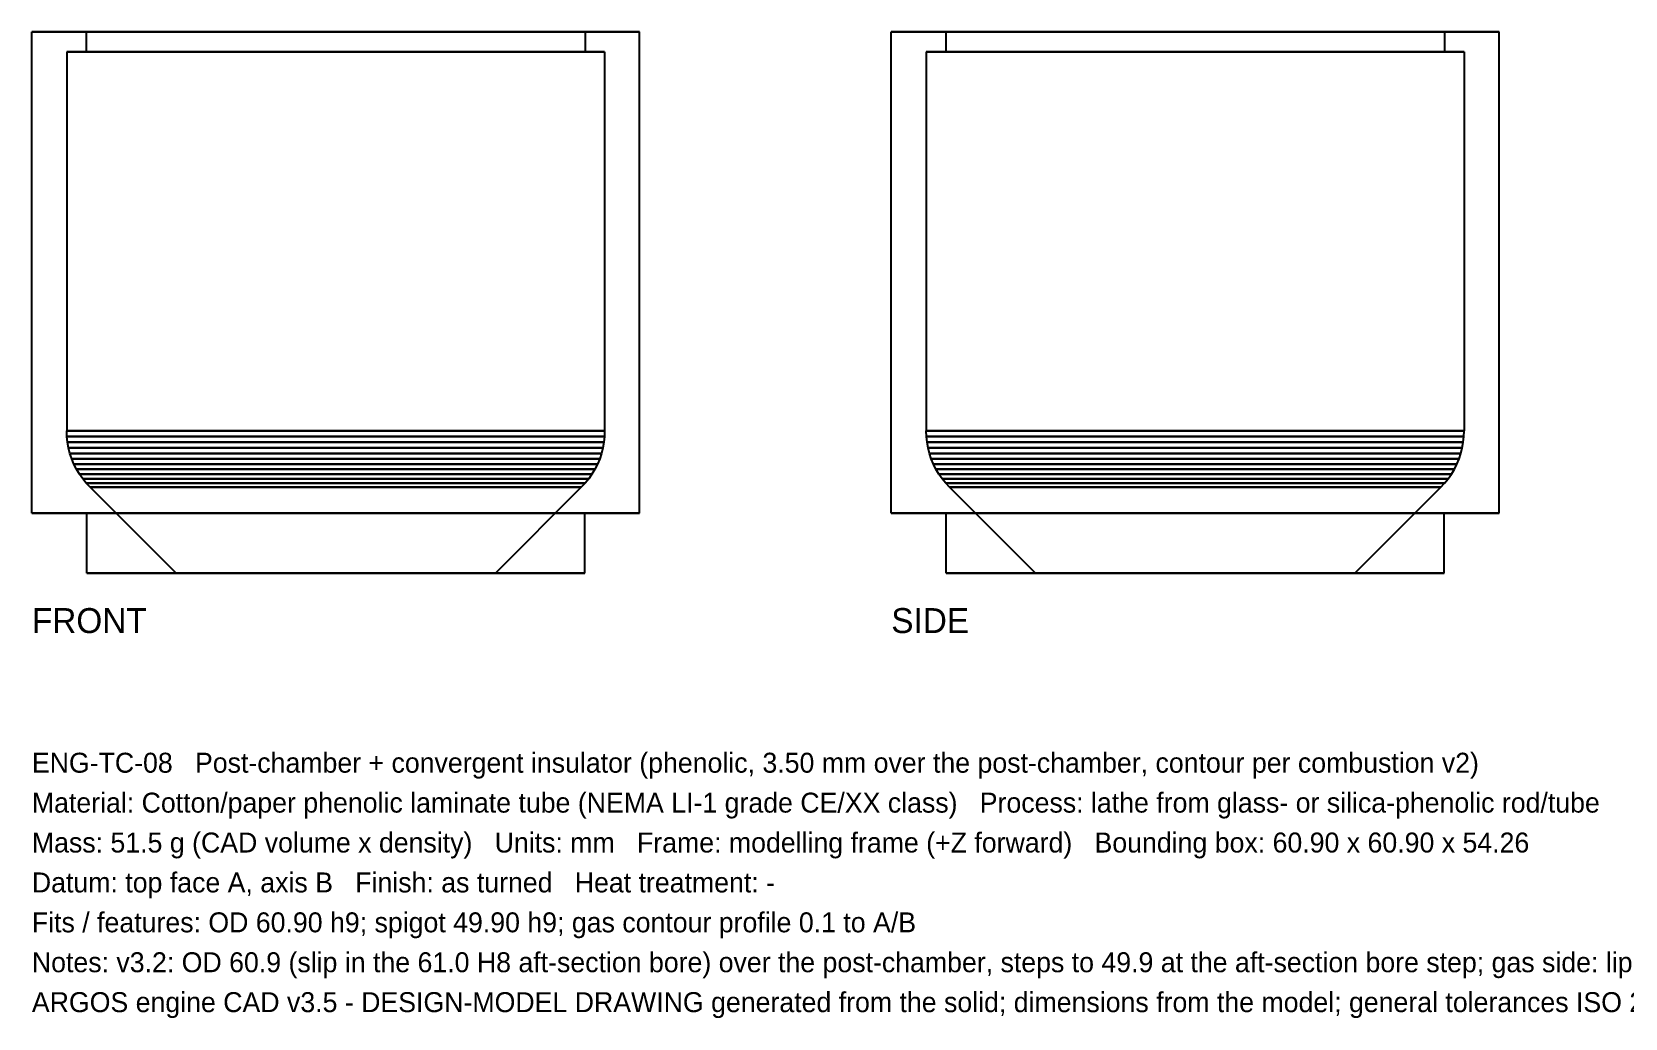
# Model space of a CAD drawing. Header units: millimetres. Extents: x 0 to 266, y -45 to 154.
# Drawn here: x 0 to 159.7, y -44.6 to 54.3 of the extents above; entities that cross this region are included whole.
import ezdxf

# ---------------------------------------------------------------- set-up
doc = ezdxf.new("R2010")
doc.units = ezdxf.units.MM
for name, color, linetype in [('FRONT_HIDDEN', 8, 'CONTINUOUS'), ('FRONT_VISIBLE', 7, 'Continuous'), ('SIDE_HIDDEN', 8, 'CONTINUOUS'), ('SIDE_VISIBLE', 7, 'Continuous')]:
    doc.layers.add(name, color=color, linetype=linetype)

msp = doc.modelspace()

# ---------------------------------------------------------------- linework, layer by layer
at = {"layer": 'FRONT_HIDDEN'}
for points in [[(60.9, 54.26), (58.25, 54.26), (55.6, 54.26), (52.96, 54.26), (50.31, 54.26), (47.66, 54.26), (45.01, 54.26), (42.37, 54.26), (39.72, 54.26), (37.07, 54.26), (34.42, 54.26), (31.77, 54.26), (29.13, 54.26), (26.48, 54.26), (23.83, 54.26), (21.18, 54.26), (18.53, 54.26), (15.89, 54.26), (13.24, 54.26), (10.59, 54.26), (7.94, 54.26), (5.3, 54.26), (2.65, 54.26), (0, 54.26)], [(55.45, 54.26), (53.28, 54.26), (51.1, 54.26), (48.93, 54.26), (46.75, 54.26), (44.58, 54.26), (42.41, 54.26), (40.23, 54.26), (38.06, 54.26), (35.88, 54.26), (33.71, 54.26), (31.54, 54.26), (29.36, 54.26), (27.19, 54.26), (25.02, 54.26), (22.84, 54.26), (20.67, 54.26), (18.49, 54.26), (16.32, 54.26), (14.15, 54.26), (11.97, 54.26), (9.8, 54.26), (7.62, 54.26), (5.45, 54.26)], [(5.45, 54.26), (7.62, 54.26), (9.8, 54.26), (11.97, 54.26), (14.15, 54.26), (16.32, 54.26), (18.49, 54.26), (20.67, 54.26), (22.84, 54.26), (25.02, 54.26), (27.19, 54.26), (29.36, 54.26), (31.54, 54.26), (33.71, 54.26), (35.88, 54.26), (38.06, 54.26), (40.23, 54.26), (42.41, 54.26), (44.58, 54.26), (46.75, 54.26), (48.93, 54.26), (51.1, 54.26), (53.28, 54.26), (55.45, 54.26)], [(5.45, 54.26), (5.45, 52.26)], [(55.45, 54.26), (55.45, 52.26)], [(57.4, 52.26), (55.06, 52.26), (52.71, 52.26), (50.37, 52.26), (48.03, 52.26), (45.68, 52.26), (43.34, 52.26), (41, 52.26), (38.65, 52.26), (36.31, 52.26), (33.97, 52.26), (31.62, 52.26), (29.28, 52.26), (26.93, 52.26), (24.59, 52.26), (22.25, 52.26), (19.9, 52.26), (17.56, 52.26), (15.22, 52.26), (12.87, 52.26), (10.53, 52.26), (8.19, 52.26), (5.84, 52.26), (3.5, 52.26)], [(3.5, 52.26), (5.84, 52.26), (8.19, 52.26), (10.53, 52.26), (12.87, 52.26), (15.22, 52.26), (17.56, 52.26), (19.9, 52.26), (22.25, 52.26), (24.59, 52.26), (26.93, 52.26), (29.28, 52.26), (31.62, 52.26), (33.97, 52.26), (36.31, 52.26), (38.65, 52.26), (41, 52.26), (43.34, 52.26), (45.68, 52.26), (48.03, 52.26), (50.37, 52.26), (52.71, 52.26), (55.06, 52.26), (57.4, 52.26)], [(3.5, 52.26), (3.5, 14.26)], [(55.45, 52.26), (53.28, 52.26), (51.1, 52.26), (48.93, 52.26), (46.75, 52.26), (44.58, 52.26), (42.41, 52.26), (40.23, 52.26), (38.06, 52.26), (35.88, 52.26), (33.71, 52.26), (31.54, 52.26), (29.36, 52.26), (27.19, 52.26), (25.02, 52.26), (22.84, 52.26), (20.67, 52.26), (18.49, 52.26), (16.32, 52.26), (14.15, 52.26), (11.97, 52.26), (9.8, 52.26), (7.62, 52.26), (5.45, 52.26)], [(5.45, 52.26), (7.62, 52.26), (9.8, 52.26), (11.97, 52.26), (14.15, 52.26), (16.32, 52.26), (18.49, 52.26), (20.67, 52.26), (22.84, 52.26), (25.02, 52.26), (27.19, 52.26), (29.36, 52.26), (31.54, 52.26), (33.71, 52.26), (35.88, 52.26), (38.06, 52.26), (40.23, 52.26), (42.41, 52.26), (44.58, 52.26), (46.75, 52.26), (48.93, 52.26), (51.1, 52.26), (53.28, 52.26), (55.45, 52.26)], [(57.4, 52.26), (57.4, 14.26)], [(57.4, 14.26), (55.06, 14.26), (52.71, 14.26), (50.37, 14.26), (48.03, 14.26), (45.68, 14.26), (43.34, 14.26), (41, 14.26), (38.65, 14.26), (36.31, 14.26), (33.97, 14.26), (31.62, 14.26), (29.28, 14.26), (26.93, 14.26), (24.59, 14.26), (22.25, 14.26), (19.9, 14.26), (17.56, 14.26), (15.22, 14.26), (12.87, 14.26), (10.53, 14.26), (8.19, 14.26), (5.84, 14.26), (3.5, 14.26)], [(3.5, 14.26), (5.84, 14.26), (8.19, 14.26), (10.53, 14.26), (12.87, 14.26), (15.22, 14.26), (17.56, 14.26), (19.9, 14.26), (22.25, 14.26), (24.59, 14.26), (26.93, 14.26), (29.28, 14.26), (31.62, 14.26), (33.97, 14.26), (36.31, 14.26), (38.65, 14.26), (41, 14.26), (43.34, 14.26), (45.68, 14.26), (48.03, 14.26), (50.37, 14.26), (52.71, 14.26), (55.06, 14.26), (57.4, 14.26)], [(3.52, 13.69), (3.5, 14.26)], [(57.38, 13.69), (55.04, 13.69), (52.7, 13.69), (50.35, 13.69), (48.01, 13.69), (45.67, 13.69), (43.33, 13.69), (40.99, 13.69), (38.65, 13.69), (36.3, 13.69), (33.96, 13.69), (31.62, 13.69), (29.28, 13.69), (26.94, 13.69), (24.6, 13.69), (22.25, 13.69), (19.91, 13.69), (17.57, 13.69), (15.23, 13.69), (12.89, 13.69), (10.55, 13.69), (8.2, 13.69), (5.86, 13.69), (3.52, 13.69)], [(3.52, 13.69), (5.86, 13.69), (8.2, 13.69), (10.55, 13.69), (12.89, 13.69), (15.23, 13.69), (17.57, 13.69), (19.91, 13.69), (22.25, 13.69), (24.6, 13.69), (26.94, 13.69), (29.28, 13.69), (31.62, 13.69), (33.96, 13.69), (36.3, 13.69), (38.65, 13.69), (40.99, 13.69), (43.33, 13.69), (45.67, 13.69), (48.01, 13.69), (50.35, 13.69), (52.7, 13.69), (55.04, 13.69), (57.38, 13.69)], [(3.58, 13.13), (3.52, 13.69)], [(57.32, 13.13), (54.98, 13.13), (52.65, 13.13), (50.31, 13.13), (47.97, 13.13), (45.64, 13.13), (43.3, 13.13), (40.96, 13.13), (38.63, 13.13), (36.29, 13.13), (33.95, 13.13), (31.62, 13.13), (29.28, 13.13), (26.95, 13.13), (24.61, 13.13), (22.27, 13.13), (19.94, 13.13), (17.6, 13.13), (15.26, 13.13), (12.93, 13.13), (10.59, 13.13), (8.25, 13.13), (5.92, 13.13), (3.58, 13.13)], [(3.58, 13.13), (5.92, 13.13), (8.25, 13.13), (10.59, 13.13), (12.93, 13.13), (15.26, 13.13), (17.6, 13.13), (19.94, 13.13), (22.27, 13.13), (24.61, 13.13), (26.95, 13.13), (29.28, 13.13), (31.62, 13.13), (33.95, 13.13), (36.29, 13.13), (38.63, 13.13), (40.96, 13.13), (43.3, 13.13), (45.64, 13.13), (47.97, 13.13), (50.31, 13.13), (52.65, 13.13), (54.98, 13.13), (57.32, 13.13)], [(3.68, 12.56), (3.58, 13.13)], [(57.32, 13.13), (57.22, 12.56)], [(57.38, 13.69), (57.32, 13.13)], [(57.4, 14.26), (57.38, 13.69)], [(57.22, 12.56), (54.89, 12.56), (52.56, 12.56), (50.23, 12.56), (47.91, 12.56), (45.58, 12.56), (43.25, 12.56), (40.92, 12.56), (38.6, 12.56), (36.27, 12.56), (33.94, 12.56), (31.61, 12.56), (29.29, 12.56), (26.96, 12.56), (24.63, 12.56), (22.3, 12.56), (19.98, 12.56), (17.65, 12.56), (15.32, 12.56), (12.99, 12.56), (10.67, 12.56), (8.34, 12.56), (6.01, 12.56), (3.68, 12.56)], [(3.68, 12.56), (6.01, 12.56), (8.34, 12.56), (10.67, 12.56), (12.99, 12.56), (15.32, 12.56), (17.65, 12.56), (19.98, 12.56), (22.3, 12.56), (24.63, 12.56), (26.96, 12.56), (29.29, 12.56), (31.61, 12.56), (33.94, 12.56), (36.27, 12.56), (38.6, 12.56), (40.92, 12.56), (43.25, 12.56), (45.58, 12.56), (47.91, 12.56), (50.23, 12.56), (52.56, 12.56), (54.89, 12.56), (57.22, 12.56)], [(3.82, 12.01), (3.68, 12.56)], [(57.08, 12.01), (54.76, 12.01), (52.45, 12.01), (50.13, 12.01), (47.81, 12.01), (45.5, 12.01), (43.18, 12.01), (40.87, 12.01), (38.55, 12.01), (36.24, 12.01), (33.92, 12.01), (31.61, 12.01), (29.29, 12.01), (26.98, 12.01), (24.66, 12.01), (22.35, 12.01), (20.03, 12.01), (17.72, 12.01), (15.4, 12.01), (13.09, 12.01), (10.77, 12.01), (8.45, 12.01), (6.14, 12.01), (3.82, 12.01)], [(3.82, 12.01), (6.14, 12.01), (8.45, 12.01), (10.77, 12.01), (13.09, 12.01), (15.4, 12.01), (17.72, 12.01), (20.03, 12.01), (22.35, 12.01), (24.66, 12.01), (26.98, 12.01), (29.29, 12.01), (31.61, 12.01), (33.92, 12.01), (36.24, 12.01), (38.55, 12.01), (40.87, 12.01), (43.18, 12.01), (45.5, 12.01), (47.81, 12.01), (50.13, 12.01), (52.45, 12.01), (54.76, 12.01), (57.08, 12.01)], [(4, 11.47), (3.82, 12.01)], [(56.9, 11.47), (54.6, 11.47), (52.3, 11.47), (50, 11.47), (47.7, 11.47), (45.4, 11.47), (43.1, 11.47), (40.8, 11.47), (38.5, 11.47), (36.2, 11.47), (33.9, 11.47), (31.6, 11.47), (29.3, 11.47), (27, 11.47), (24.7, 11.47), (22.4, 11.47), (20.1, 11.47), (17.8, 11.47), (15.5, 11.47), (13.2, 11.47), (10.9, 11.47), (8.6, 11.47), (6.3, 11.47), (4, 11.47)], [(4, 11.47), (6.3, 11.47), (8.6, 11.47), (10.9, 11.47), (13.2, 11.47), (15.5, 11.47), (17.8, 11.47), (20.1, 11.47), (22.4, 11.47), (24.7, 11.47), (27, 11.47), (29.3, 11.47), (31.6, 11.47), (33.9, 11.47), (36.2, 11.47), (38.5, 11.47), (40.8, 11.47), (43.1, 11.47), (45.4, 11.47), (47.7, 11.47), (50, 11.47), (52.3, 11.47), (54.6, 11.47), (56.9, 11.47)], [(4.22, 10.94), (4, 11.47)], [(56.9, 11.47), (56.68, 10.94)], [(57.08, 12.01), (56.9, 11.47)], [(57.22, 12.56), (57.08, 12.01)], [(56.68, 10.94), (54.4, 10.94), (52.12, 10.94), (49.84, 10.94), (47.55, 10.94), (45.27, 10.94), (42.99, 10.94), (40.71, 10.94), (38.43, 10.94), (36.15, 10.94), (33.87, 10.94), (31.59, 10.94), (29.31, 10.94), (27.03, 10.94), (24.75, 10.94), (22.47, 10.94), (20.19, 10.94), (17.91, 10.94), (15.63, 10.94), (13.35, 10.94), (11.06, 10.94), (8.78, 10.94), (6.5, 10.94), (4.22, 10.94)], [(4.22, 10.94), (6.5, 10.94), (8.78, 10.94), (11.06, 10.94), (13.35, 10.94), (15.63, 10.94), (17.91, 10.94), (20.19, 10.94), (22.47, 10.94), (24.75, 10.94), (27.03, 10.94), (29.31, 10.94), (31.59, 10.94), (33.87, 10.94), (36.15, 10.94), (38.43, 10.94), (40.71, 10.94), (42.99, 10.94), (45.27, 10.94), (47.55, 10.94), (49.84, 10.94), (52.12, 10.94), (54.4, 10.94), (56.68, 10.94)], [(4.48, 10.43), (4.22, 10.94)], [(56.42, 10.43), (54.16, 10.43), (51.9, 10.43), (49.65, 10.43), (47.39, 10.43), (45.13, 10.43), (42.87, 10.43), (40.61, 10.43), (38.35, 10.43), (36.1, 10.43), (33.84, 10.43), (31.58, 10.43), (29.32, 10.43), (27.06, 10.43), (24.8, 10.43), (22.55, 10.43), (20.29, 10.43), (18.03, 10.43), (15.77, 10.43), (13.51, 10.43), (11.25, 10.43), (9, 10.43), (6.74, 10.43), (4.48, 10.43)], [(4.48, 10.43), (6.74, 10.43), (9, 10.43), (11.25, 10.43), (13.51, 10.43), (15.77, 10.43), (18.03, 10.43), (20.29, 10.43), (22.55, 10.43), (24.8, 10.43), (27.06, 10.43), (29.32, 10.43), (31.58, 10.43), (33.84, 10.43), (36.1, 10.43), (38.35, 10.43), (40.61, 10.43), (42.87, 10.43), (45.13, 10.43), (47.39, 10.43), (49.65, 10.43), (51.9, 10.43), (54.16, 10.43), (56.42, 10.43)], [(4.77, 9.94), (4.48, 10.43)], [(56.13, 9.94), (53.9, 9.94), (51.66, 9.94), (49.43, 9.94), (47.2, 9.94), (44.96, 9.94), (42.73, 9.94), (40.5, 9.94), (38.27, 9.94), (36.03, 9.94), (33.8, 9.94), (31.57, 9.94), (29.33, 9.94), (27.1, 9.94), (24.87, 9.94), (22.63, 9.94), (20.4, 9.94), (18.17, 9.94), (15.94, 9.94), (13.7, 9.94), (11.47, 9.94), (9.24, 9.94), (7, 9.94), (4.77, 9.94)], [(4.77, 9.94), (7, 9.94), (9.24, 9.94), (11.47, 9.94), (13.7, 9.94), (15.94, 9.94), (18.17, 9.94), (20.4, 9.94), (22.63, 9.94), (24.87, 9.94), (27.1, 9.94), (29.33, 9.94), (31.57, 9.94), (33.8, 9.94), (36.03, 9.94), (38.27, 9.94), (40.5, 9.94), (42.73, 9.94), (44.96, 9.94), (47.2, 9.94), (49.43, 9.94), (51.66, 9.94), (53.9, 9.94), (56.13, 9.94)], [(5.1, 9.47), (4.77, 9.94)], [(56.13, 9.94), (55.8, 9.47)], [(56.42, 10.43), (56.13, 9.94)], [(56.68, 10.94), (56.42, 10.43)], [(55.8, 9.47), (53.6, 9.47), (51.39, 9.47), (49.19, 9.47), (46.99, 9.47), (44.78, 9.47), (42.58, 9.47), (40.37, 9.47), (38.17, 9.47), (35.96, 9.47), (33.76, 9.47), (31.55, 9.47), (29.35, 9.47), (27.14, 9.47), (24.94, 9.47), (22.73, 9.47), (20.53, 9.47), (18.32, 9.47), (16.12, 9.47), (13.91, 9.47), (11.71, 9.47), (9.51, 9.47), (7.3, 9.47), (5.1, 9.47)], [(5.1, 9.47), (7.3, 9.47), (9.51, 9.47), (11.71, 9.47), (13.91, 9.47), (16.12, 9.47), (18.32, 9.47), (20.53, 9.47), (22.73, 9.47), (24.94, 9.47), (27.14, 9.47), (29.35, 9.47), (31.55, 9.47), (33.76, 9.47), (35.96, 9.47), (38.17, 9.47), (40.37, 9.47), (42.58, 9.47), (44.78, 9.47), (46.99, 9.47), (49.19, 9.47), (51.39, 9.47), (53.6, 9.47), (55.8, 9.47)], [(5.45, 9.02), (5.1, 9.47)], [(55.45, 9.02), (53.27, 9.02), (51.1, 9.02), (48.93, 9.02), (46.75, 9.02), (44.58, 9.02), (42.4, 9.02), (40.23, 9.02), (38.06, 9.02), (35.88, 9.02), (33.71, 9.02), (31.54, 9.02), (29.36, 9.02), (27.19, 9.02), (25.02, 9.02), (22.84, 9.02), (20.67, 9.02), (18.5, 9.02), (16.32, 9.02), (14.15, 9.02), (11.97, 9.02), (9.8, 9.02), (7.63, 9.02), (5.45, 9.02)], [(5.45, 9.02), (7.63, 9.02), (9.8, 9.02), (11.97, 9.02), (14.15, 9.02), (16.32, 9.02), (18.5, 9.02), (20.67, 9.02), (22.84, 9.02), (25.02, 9.02), (27.19, 9.02), (29.36, 9.02), (31.54, 9.02), (33.71, 9.02), (35.88, 9.02), (38.06, 9.02), (40.23, 9.02), (42.4, 9.02), (44.58, 9.02), (46.75, 9.02), (48.93, 9.02), (51.1, 9.02), (53.27, 9.02), (55.45, 9.02)], [(5.84, 8.61), (5.45, 9.02)], [(55.06, 8.61), (52.92, 8.61), (50.78, 8.61), (48.64, 8.61), (46.5, 8.61), (44.36, 8.61), (42.22, 8.61), (40.08, 8.61), (37.94, 8.61), (35.8, 8.61), (33.66, 8.61), (31.52, 8.61), (29.38, 8.61), (27.24, 8.61), (25.1, 8.61), (22.96, 8.61), (20.82, 8.61), (18.68, 8.61), (16.54, 8.61), (14.4, 8.61), (12.26, 8.61), (10.12, 8.61), (7.98, 8.61), (5.84, 8.61)], [(5.84, 8.61), (7.98, 8.61), (10.12, 8.61), (12.26, 8.61), (14.4, 8.61), (16.54, 8.61), (18.68, 8.61), (20.82, 8.61), (22.96, 8.61), (25.1, 8.61), (27.24, 8.61), (29.38, 8.61), (31.52, 8.61), (33.66, 8.61), (35.8, 8.61), (37.94, 8.61), (40.08, 8.61), (42.22, 8.61), (44.36, 8.61), (46.5, 8.61), (48.64, 8.61), (50.78, 8.61), (52.92, 8.61), (55.06, 8.61)], [(14.45, 0), (5.84, 8.61)], [(55.06, 8.61), (46.45, 0)], [(55.45, 9.02), (55.06, 8.61)], [(55.8, 9.47), (55.45, 9.02)], [(60.9, 6), (58.25, 6), (55.6, 6), (52.96, 6), (50.31, 6), (47.66, 6), (45.01, 6), (42.37, 6), (39.72, 6), (37.07, 6), (34.42, 6), (31.77, 6), (29.13, 6), (26.48, 6), (23.83, 6), (21.18, 6), (18.53, 6), (15.89, 6), (13.24, 6), (10.59, 6), (7.94, 6), (5.3, 6), (2.65, 6), (0, 6)], [(55.4, 6), (53.23, 6), (51.06, 6), (48.89, 6), (46.72, 6), (44.55, 6), (42.38, 6), (40.21, 6), (38.04, 6), (35.87, 6), (33.7, 6), (31.53, 6), (29.37, 6), (27.2, 6), (25.03, 6), (22.86, 6), (20.69, 6), (18.52, 6), (16.35, 6), (14.18, 6), (12.01, 6), (9.84, 6), (7.67, 6), (5.5, 6)], [(5.5, 6), (7.67, 6), (9.84, 6), (12.01, 6), (14.18, 6), (16.35, 6), (18.52, 6), (20.69, 6), (22.86, 6), (25.03, 6), (27.2, 6), (29.37, 6), (31.53, 6), (33.7, 6), (35.87, 6), (38.04, 6), (40.21, 6), (42.38, 6), (44.55, 6), (46.72, 6), (48.89, 6), (51.06, 6), (53.23, 6), (55.4, 6)], [(55.4, 0), (53.23, 0), (51.06, 0), (48.89, 0), (46.72, 0), (44.55, 0), (42.38, 0), (40.21, 0), (38.04, 0), (35.87, 0), (33.7, 0), (31.53, 0), (29.37, 0), (27.2, 0), (25.03, 0), (22.86, 0), (20.69, 0), (18.52, 0), (16.35, 0), (14.18, 0), (12.01, 0), (9.84, 0), (7.67, 0), (5.5, 0)], [(46.45, 0), (45.06, 0), (43.67, 0), (42.28, 0), (40.88, 0), (39.49, 0), (38.1, 0), (36.71, 0), (35.32, 0), (33.93, 0), (32.54, 0), (31.15, 0), (29.75, 0), (28.36, 0), (26.97, 0), (25.58, 0), (24.19, 0), (22.8, 0), (21.41, 0), (20.02, 0), (18.62, 0), (17.23, 0), (15.84, 0), (14.45, 0)], [(14.45, 0), (15.84, 0), (17.23, 0), (18.62, 0), (20.02, 0), (21.41, 0), (22.8, 0), (24.19, 0), (25.58, 0), (26.97, 0), (28.36, 0), (29.75, 0), (31.15, 0), (32.54, 0), (33.93, 0), (35.32, 0), (36.71, 0), (38.1, 0), (39.49, 0), (40.88, 0), (42.28, 0), (43.67, 0), (45.06, 0), (46.45, 0)]]:
    msp.add_lwpolyline(points, dxfattribs=at)
at = {"layer": 'FRONT_VISIBLE'}
for points in [[(0, 54.26), (2.65, 54.26), (5.3, 54.26), (7.94, 54.26), (10.59, 54.26), (13.24, 54.26), (15.89, 54.26), (18.53, 54.26), (21.18, 54.26), (23.83, 54.26), (26.48, 54.26), (29.13, 54.26), (31.77, 54.26), (34.42, 54.26), (37.07, 54.26), (39.72, 54.26), (42.37, 54.26), (45.01, 54.26), (47.66, 54.26), (50.31, 54.26), (52.96, 54.26), (55.6, 54.26), (58.25, 54.26), (60.9, 54.26)], [(0, 6), (0, 54.26)], [(60.9, 6), (60.9, 54.26)], [(0, 6), (2.65, 6), (5.3, 6), (7.94, 6), (10.59, 6), (13.24, 6), (15.89, 6), (18.53, 6), (21.18, 6), (23.83, 6), (26.48, 6), (29.13, 6), (31.77, 6), (34.42, 6), (37.07, 6), (39.72, 6), (42.37, 6), (45.01, 6), (47.66, 6), (50.31, 6), (52.96, 6), (55.6, 6), (58.25, 6), (60.9, 6)], [(5.5, 0), (5.5, 6)], [(55.4, 0), (55.4, 6)], [(5.5, 0), (7.67, 0), (9.84, 0), (12.01, 0), (14.18, 0), (16.35, 0), (18.52, 0), (20.69, 0), (22.86, 0), (25.03, 0), (27.2, 0), (29.37, 0), (31.53, 0), (33.7, 0), (35.87, 0), (38.04, 0), (40.21, 0), (42.38, 0), (44.55, 0), (46.72, 0), (48.89, 0), (51.06, 0), (53.23, 0), (55.4, 0)]]:
    msp.add_lwpolyline(points, dxfattribs=at)
at = {"layer": 'SIDE_HIDDEN'}
for points in [[(147.03, 54.26), (144.38, 54.26), (141.73, 54.26), (139.08, 54.26), (136.43, 54.26), (133.79, 54.26), (131.14, 54.26), (128.49, 54.26), (125.84, 54.26), (123.19, 54.26), (120.55, 54.26), (117.9, 54.26), (115.25, 54.26), (112.6, 54.26), (109.96, 54.26), (107.31, 54.26), (104.66, 54.26), (102.01, 54.26), (99.36, 54.26), (96.72, 54.26), (94.07, 54.26), (91.42, 54.26), (88.77, 54.26), (86.12, 54.26)], [(141.57, 54.26), (139.4, 54.26), (137.23, 54.26), (135.05, 54.26), (132.88, 54.26), (130.71, 54.26), (128.53, 54.26), (126.36, 54.26), (124.18, 54.26), (122.01, 54.26), (119.84, 54.26), (117.66, 54.26), (115.49, 54.26), (113.31, 54.26), (111.14, 54.26), (108.97, 54.26), (106.79, 54.26), (104.62, 54.26), (102.44, 54.26), (100.27, 54.26), (98.1, 54.26), (95.92, 54.26), (93.75, 54.26), (91.58, 54.26)], [(91.58, 54.26), (92.66, 54.26), (93.75, 54.26), (94.84, 54.26), (95.92, 54.26), (97.01, 54.26), (98.1, 54.26), (99.18, 54.26), (100.27, 54.26), (101.36, 54.26), (102.44, 54.26), (103.53, 54.26), (104.62, 54.26), (105.71, 54.26), (106.79, 54.26), (107.88, 54.26), (108.97, 54.26), (110.05, 54.26), (111.14, 54.26), (112.23, 54.26), (113.31, 54.26), (114.4, 54.26), (115.49, 54.26), (116.57, 54.26)], [(91.58, 54.26), (91.58, 52.26)], [(116.57, 54.26), (117.66, 54.26), (118.75, 54.26), (119.84, 54.26), (120.92, 54.26), (122.01, 54.26), (123.1, 54.26), (124.18, 54.26), (125.27, 54.26), (126.36, 54.26), (127.44, 54.26), (128.53, 54.26), (129.62, 54.26), (130.71, 54.26), (131.79, 54.26), (132.88, 54.26), (133.97, 54.26), (135.05, 54.26), (136.14, 54.26), (137.23, 54.26), (138.31, 54.26), (139.4, 54.26), (140.49, 54.26), (141.57, 54.26)], [(141.57, 54.26), (141.57, 52.26)], [(143.53, 52.26), (141.18, 52.26), (138.84, 52.26), (136.49, 52.26), (134.15, 52.26), (131.81, 52.26), (129.46, 52.26), (127.12, 52.26), (124.78, 52.26), (122.43, 52.26), (120.09, 52.26), (117.75, 52.26), (115.4, 52.26), (113.06, 52.26), (110.72, 52.26), (108.37, 52.26), (106.03, 52.26), (103.69, 52.26), (101.34, 52.26), (99, 52.26), (96.66, 52.26), (94.31, 52.26), (91.97, 52.26), (89.62, 52.26)], [(89.62, 52.26), (90.8, 52.26), (91.97, 52.26), (93.14, 52.26), (94.31, 52.26), (95.48, 52.26), (96.66, 52.26), (97.83, 52.26), (99, 52.26), (100.17, 52.26), (101.34, 52.26), (102.51, 52.26), (103.69, 52.26), (104.86, 52.26), (106.03, 52.26), (107.2, 52.26), (108.37, 52.26), (109.54, 52.26), (110.72, 52.26), (111.89, 52.26), (113.06, 52.26), (114.23, 52.26), (115.4, 52.26), (116.57, 52.26)], [(89.62, 52.26), (89.62, 14.26)], [(141.57, 52.26), (139.4, 52.26), (137.23, 52.26), (135.05, 52.26), (132.88, 52.26), (130.71, 52.26), (128.53, 52.26), (126.36, 52.26), (124.18, 52.26), (122.01, 52.26), (119.84, 52.26), (117.66, 52.26), (115.49, 52.26), (113.31, 52.26), (111.14, 52.26), (108.97, 52.26), (106.79, 52.26), (104.62, 52.26), (102.44, 52.26), (100.27, 52.26), (98.1, 52.26), (95.92, 52.26), (93.75, 52.26), (91.58, 52.26)], [(91.58, 52.26), (92.66, 52.26), (93.75, 52.26), (94.84, 52.26), (95.92, 52.26), (97.01, 52.26), (98.1, 52.26), (99.18, 52.26), (100.27, 52.26), (101.36, 52.26), (102.44, 52.26), (103.53, 52.26), (104.62, 52.26), (105.71, 52.26), (106.79, 52.26), (107.88, 52.26), (108.97, 52.26), (110.05, 52.26), (111.14, 52.26), (112.23, 52.26), (113.31, 52.26), (114.4, 52.26), (115.49, 52.26), (116.57, 52.26)], [(116.57, 52.26), (117.66, 52.26), (118.75, 52.26), (119.84, 52.26), (120.92, 52.26), (122.01, 52.26), (123.1, 52.26), (124.18, 52.26), (125.27, 52.26), (126.36, 52.26), (127.44, 52.26), (128.53, 52.26), (129.62, 52.26), (130.71, 52.26), (131.79, 52.26), (132.88, 52.26), (133.97, 52.26), (135.05, 52.26), (136.14, 52.26), (137.23, 52.26), (138.31, 52.26), (139.4, 52.26), (140.49, 52.26), (141.57, 52.26)], [(116.57, 52.26), (117.75, 52.26), (118.92, 52.26), (120.09, 52.26), (121.26, 52.26), (122.43, 52.26), (123.61, 52.26), (124.78, 52.26), (125.95, 52.26), (127.12, 52.26), (128.29, 52.26), (129.46, 52.26), (130.64, 52.26), (131.81, 52.26), (132.98, 52.26), (134.15, 52.26), (135.32, 52.26), (136.49, 52.26), (137.67, 52.26), (138.84, 52.26), (140.01, 52.26), (141.18, 52.26), (142.35, 52.26), (143.53, 52.26)], [(143.53, 52.26), (143.53, 14.26)], [(143.53, 14.26), (141.18, 14.26), (138.84, 14.26), (136.49, 14.26), (134.15, 14.26), (131.81, 14.26), (129.46, 14.26), (127.12, 14.26), (124.78, 14.26), (122.43, 14.26), (120.09, 14.26), (117.75, 14.26), (115.4, 14.26), (113.06, 14.26), (110.72, 14.26), (108.37, 14.26), (106.03, 14.26), (103.69, 14.26), (101.34, 14.26), (99, 14.26), (96.66, 14.26), (94.31, 14.26), (91.97, 14.26), (89.62, 14.26)], [(89.62, 14.26), (90.8, 14.26), (91.97, 14.26), (93.14, 14.26), (94.31, 14.26), (95.48, 14.26), (96.66, 14.26), (97.83, 14.26), (99, 14.26), (100.17, 14.26), (101.34, 14.26), (102.51, 14.26), (103.69, 14.26), (104.86, 14.26), (106.03, 14.26), (107.2, 14.26), (108.37, 14.26), (109.54, 14.26), (110.72, 14.26), (111.89, 14.26), (113.06, 14.26), (114.23, 14.26), (115.4, 14.26), (116.57, 14.26)], [(89.65, 13.69), (89.62, 14.26)], [(143.5, 13.69), (141.16, 13.69), (138.82, 13.69), (136.48, 13.69), (134.14, 13.69), (131.8, 13.69), (129.45, 13.69), (127.11, 13.69), (124.77, 13.69), (122.43, 13.69), (120.09, 13.69), (117.75, 13.69), (115.4, 13.69), (113.06, 13.69), (110.72, 13.69), (108.38, 13.69), (106.04, 13.69), (103.7, 13.69), (101.35, 13.69), (99.01, 13.69), (96.67, 13.69), (94.33, 13.69), (91.99, 13.69), (89.65, 13.69)], [(89.65, 13.69), (90.82, 13.69), (91.99, 13.69), (93.16, 13.69), (94.33, 13.69), (95.5, 13.69), (96.67, 13.69), (97.84, 13.69), (99.01, 13.69), (100.18, 13.69), (101.35, 13.69), (102.52, 13.69), (103.7, 13.69), (104.87, 13.69), (106.04, 13.69), (107.21, 13.69), (108.38, 13.69), (109.55, 13.69), (110.72, 13.69), (111.89, 13.69), (113.06, 13.69), (114.23, 13.69), (115.4, 13.69), (116.57, 13.69)], [(89.71, 13.13), (89.65, 13.69)], [(143.44, 13.13), (141.11, 13.13), (138.77, 13.13), (136.43, 13.13), (134.1, 13.13), (131.76, 13.13), (129.43, 13.13), (127.09, 13.13), (124.75, 13.13), (122.42, 13.13), (120.08, 13.13), (117.74, 13.13), (115.41, 13.13), (113.07, 13.13), (110.73, 13.13), (108.4, 13.13), (106.06, 13.13), (103.72, 13.13), (101.39, 13.13), (99.05, 13.13), (96.72, 13.13), (94.38, 13.13), (92.04, 13.13), (89.71, 13.13)], [(89.71, 13.13), (90.87, 13.13), (92.04, 13.13), (93.21, 13.13), (94.38, 13.13), (95.55, 13.13), (96.72, 13.13), (97.88, 13.13), (99.05, 13.13), (100.22, 13.13), (101.39, 13.13), (102.56, 13.13), (103.72, 13.13), (104.89, 13.13), (106.06, 13.13), (107.23, 13.13), (108.4, 13.13), (109.57, 13.13), (110.73, 13.13), (111.9, 13.13), (113.07, 13.13), (114.24, 13.13), (115.41, 13.13), (116.57, 13.13)], [(89.81, 12.56), (89.71, 13.13)], [(116.57, 14.26), (117.75, 14.26), (118.92, 14.26), (120.09, 14.26), (121.26, 14.26), (122.43, 14.26), (123.61, 14.26), (124.78, 14.26), (125.95, 14.26), (127.12, 14.26), (128.29, 14.26), (129.46, 14.26), (130.64, 14.26), (131.81, 14.26), (132.98, 14.26), (134.15, 14.26), (135.32, 14.26), (136.49, 14.26), (137.67, 14.26), (138.84, 14.26), (140.01, 14.26), (141.18, 14.26), (142.35, 14.26), (143.53, 14.26)], [(116.57, 13.69), (117.75, 13.69), (118.92, 13.69), (120.09, 13.69), (121.26, 13.69), (122.43, 13.69), (123.6, 13.69), (124.77, 13.69), (125.94, 13.69), (127.11, 13.69), (128.28, 13.69), (129.45, 13.69), (130.63, 13.69), (131.8, 13.69), (132.97, 13.69), (134.14, 13.69), (135.31, 13.69), (136.48, 13.69), (137.65, 13.69), (138.82, 13.69), (139.99, 13.69), (141.16, 13.69), (142.33, 13.69), (143.5, 13.69)], [(116.57, 13.13), (117.74, 13.13), (118.91, 13.13), (120.08, 13.13), (121.25, 13.13), (122.42, 13.13), (123.58, 13.13), (124.75, 13.13), (125.92, 13.13), (127.09, 13.13), (128.26, 13.13), (129.43, 13.13), (130.59, 13.13), (131.76, 13.13), (132.93, 13.13), (134.1, 13.13), (135.27, 13.13), (136.43, 13.13), (137.6, 13.13), (138.77, 13.13), (139.94, 13.13), (141.11, 13.13), (142.28, 13.13), (143.44, 13.13)], [(143.34, 12.56), (143.44, 13.13)], [(143.44, 13.13), (143.5, 13.69)], [(143.5, 13.69), (143.53, 14.26)], [(143.34, 12.56), (141.01, 12.56), (138.69, 12.56), (136.36, 12.56), (134.03, 12.56), (131.7, 12.56), (129.38, 12.56), (127.05, 12.56), (124.72, 12.56), (122.39, 12.56), (120.07, 12.56), (117.74, 12.56), (115.41, 12.56), (113.08, 12.56), (110.76, 12.56), (108.43, 12.56), (106.1, 12.56), (103.77, 12.56), (101.45, 12.56), (99.12, 12.56), (96.79, 12.56), (94.46, 12.56), (92.14, 12.56), (89.81, 12.56)], [(89.81, 12.56), (90.97, 12.56), (92.14, 12.56), (93.3, 12.56), (94.46, 12.56), (95.63, 12.56), (96.79, 12.56), (97.95, 12.56), (99.12, 12.56), (100.28, 12.56), (101.45, 12.56), (102.61, 12.56), (103.77, 12.56), (104.94, 12.56), (106.1, 12.56), (107.26, 12.56), (108.43, 12.56), (109.59, 12.56), (110.76, 12.56), (111.92, 12.56), (113.08, 12.56), (114.25, 12.56), (115.41, 12.56), (116.57, 12.56)], [(89.95, 12.01), (89.81, 12.56)], [(143.2, 12.01), (140.89, 12.01), (138.57, 12.01), (136.26, 12.01), (133.94, 12.01), (131.62, 12.01), (129.31, 12.01), (126.99, 12.01), (124.68, 12.01), (122.36, 12.01), (120.05, 12.01), (117.73, 12.01), (115.42, 12.01), (113.1, 12.01), (110.79, 12.01), (108.47, 12.01), (106.16, 12.01), (103.84, 12.01), (101.53, 12.01), (99.21, 12.01), (96.89, 12.01), (94.58, 12.01), (92.26, 12.01), (89.95, 12.01)], [(89.95, 12.01), (91.11, 12.01), (92.26, 12.01), (93.42, 12.01), (94.58, 12.01), (95.74, 12.01), (96.89, 12.01), (98.05, 12.01), (99.21, 12.01), (100.37, 12.01), (101.53, 12.01), (102.68, 12.01), (103.84, 12.01), (105, 12.01), (106.16, 12.01), (107.31, 12.01), (108.47, 12.01), (109.63, 12.01), (110.79, 12.01), (111.94, 12.01), (113.1, 12.01), (114.26, 12.01), (115.42, 12.01), (116.57, 12.01)], [(90.13, 11.47), (89.95, 12.01)], [(143.02, 11.47), (140.72, 11.47), (138.42, 11.47), (136.12, 11.47), (133.82, 11.47), (131.52, 11.47), (129.22, 11.47), (126.92, 11.47), (124.62, 11.47), (122.32, 11.47), (120.02, 11.47), (117.72, 11.47), (115.43, 11.47), (113.13, 11.47), (110.83, 11.47), (108.53, 11.47), (106.23, 11.47), (103.93, 11.47), (101.63, 11.47), (99.33, 11.47), (97.03, 11.47), (94.73, 11.47), (92.43, 11.47), (90.13, 11.47)], [(90.13, 11.47), (91.28, 11.47), (92.43, 11.47), (93.58, 11.47), (94.73, 11.47), (95.88, 11.47), (97.03, 11.47), (98.18, 11.47), (99.33, 11.47), (100.48, 11.47), (101.63, 11.47), (102.78, 11.47), (103.93, 11.47), (105.08, 11.47), (106.23, 11.47), (107.38, 11.47), (108.53, 11.47), (109.68, 11.47), (110.83, 11.47), (111.98, 11.47), (113.13, 11.47), (114.28, 11.47), (115.43, 11.47), (116.57, 11.47)], [(90.35, 10.94), (90.13, 11.47)], [(116.57, 12.56), (117.74, 12.56), (118.9, 12.56), (120.07, 12.56), (121.23, 12.56), (122.39, 12.56), (123.56, 12.56), (124.72, 12.56), (125.89, 12.56), (127.05, 12.56), (128.21, 12.56), (129.38, 12.56), (130.54, 12.56), (131.7, 12.56), (132.87, 12.56), (134.03, 12.56), (135.2, 12.56), (136.36, 12.56), (137.52, 12.56), (138.69, 12.56), (139.85, 12.56), (141.01, 12.56), (142.18, 12.56), (143.34, 12.56)], [(116.57, 12.01), (117.73, 12.01), (118.89, 12.01), (120.05, 12.01), (121.21, 12.01), (122.36, 12.01), (123.52, 12.01), (124.68, 12.01), (125.84, 12.01), (126.99, 12.01), (128.15, 12.01), (129.31, 12.01), (130.47, 12.01), (131.62, 12.01), (132.78, 12.01), (133.94, 12.01), (135.1, 12.01), (136.26, 12.01), (137.41, 12.01), (138.57, 12.01), (139.73, 12.01), (140.89, 12.01), (142.04, 12.01), (143.2, 12.01)], [(116.57, 11.47), (117.72, 11.47), (118.87, 11.47), (120.02, 11.47), (121.17, 11.47), (122.32, 11.47), (123.47, 11.47), (124.62, 11.47), (125.77, 11.47), (126.92, 11.47), (128.07, 11.47), (129.22, 11.47), (130.37, 11.47), (131.52, 11.47), (132.67, 11.47), (133.82, 11.47), (134.97, 11.47), (136.12, 11.47), (137.27, 11.47), (138.42, 11.47), (139.57, 11.47), (140.72, 11.47), (141.87, 11.47), (143.02, 11.47)], [(142.8, 10.94), (143.02, 11.47)], [(143.02, 11.47), (143.2, 12.01)], [(143.2, 12.01), (143.34, 12.56)], [(142.8, 10.94), (140.52, 10.94), (138.24, 10.94), (135.96, 10.94), (133.68, 10.94), (131.4, 10.94), (129.12, 10.94), (126.84, 10.94), (124.56, 10.94), (122.28, 10.94), (120, 10.94), (117.72, 10.94), (115.43, 10.94), (113.15, 10.94), (110.87, 10.94), (108.59, 10.94), (106.31, 10.94), (104.03, 10.94), (101.75, 10.94), (99.47, 10.94), (97.19, 10.94), (94.91, 10.94), (92.63, 10.94), (90.35, 10.94)], [(90.35, 10.94), (91.49, 10.94), (92.63, 10.94), (93.77, 10.94), (94.91, 10.94), (96.05, 10.94), (97.19, 10.94), (98.33, 10.94), (99.47, 10.94), (100.61, 10.94), (101.75, 10.94), (102.89, 10.94), (104.03, 10.94), (105.17, 10.94), (106.31, 10.94), (107.45, 10.94), (108.59, 10.94), (109.73, 10.94), (110.87, 10.94), (112.01, 10.94), (113.15, 10.94), (114.29, 10.94), (115.43, 10.94), (116.57, 10.94)], [(90.6, 10.43), (90.35, 10.94)], [(142.55, 10.43), (140.29, 10.43), (138.03, 10.43), (135.77, 10.43), (133.51, 10.43), (131.25, 10.43), (129, 10.43), (126.74, 10.43), (124.48, 10.43), (122.22, 10.43), (119.96, 10.43), (117.7, 10.43), (115.45, 10.43), (113.19, 10.43), (110.93, 10.43), (108.67, 10.43), (106.41, 10.43), (104.15, 10.43), (101.9, 10.43), (99.64, 10.43), (97.38, 10.43), (95.12, 10.43), (92.86, 10.43), (90.6, 10.43)], [(90.6, 10.43), (91.73, 10.43), (92.86, 10.43), (93.99, 10.43), (95.12, 10.43), (96.25, 10.43), (97.38, 10.43), (98.51, 10.43), (99.64, 10.43), (100.77, 10.43), (101.9, 10.43), (103.02, 10.43), (104.15, 10.43), (105.28, 10.43), (106.41, 10.43), (107.54, 10.43), (108.67, 10.43), (109.8, 10.43), (110.93, 10.43), (112.06, 10.43), (113.19, 10.43), (114.32, 10.43), (115.45, 10.43), (116.57, 10.43)], [(90.9, 9.94), (90.6, 10.43)], [(142.25, 9.94), (140.02, 9.94), (137.79, 9.94), (135.56, 9.94), (133.32, 9.94), (131.09, 9.94), (128.86, 9.94), (126.62, 9.94), (124.39, 9.94), (122.16, 9.94), (119.92, 9.94), (117.69, 9.94), (115.46, 9.94), (113.23, 9.94), (110.99, 9.94), (108.76, 9.94), (106.53, 9.94), (104.29, 9.94), (102.06, 9.94), (99.83, 9.94), (97.59, 9.94), (95.36, 9.94), (93.13, 9.94), (90.9, 9.94)], [(90.9, 9.94), (92.01, 9.94), (93.13, 9.94), (94.24, 9.94), (95.36, 9.94), (96.48, 9.94), (97.59, 9.94), (98.71, 9.94), (99.83, 9.94), (100.94, 9.94), (102.06, 9.94), (103.18, 9.94), (104.29, 9.94), (105.41, 9.94), (106.53, 9.94), (107.64, 9.94), (108.76, 9.94), (109.88, 9.94), (110.99, 9.94), (112.11, 9.94), (113.23, 9.94), (114.34, 9.94), (115.46, 9.94), (116.57, 9.94)], [(91.22, 9.47), (90.9, 9.94)], [(116.57, 10.94), (117.72, 10.94), (118.86, 10.94), (120, 10.94), (121.14, 10.94), (122.28, 10.94), (123.42, 10.94), (124.56, 10.94), (125.7, 10.94), (126.84, 10.94), (127.98, 10.94), (129.12, 10.94), (130.26, 10.94), (131.4, 10.94), (132.54, 10.94), (133.68, 10.94), (134.82, 10.94), (135.96, 10.94), (137.1, 10.94), (138.24, 10.94), (139.38, 10.94), (140.52, 10.94), (141.66, 10.94), (142.8, 10.94)], [(116.57, 10.43), (117.7, 10.43), (118.83, 10.43), (119.96, 10.43), (121.09, 10.43), (122.22, 10.43), (123.35, 10.43), (124.48, 10.43), (125.61, 10.43), (126.74, 10.43), (127.87, 10.43), (129, 10.43), (130.13, 10.43), (131.25, 10.43), (132.38, 10.43), (133.51, 10.43), (134.64, 10.43), (135.77, 10.43), (136.9, 10.43), (138.03, 10.43), (139.16, 10.43), (140.29, 10.43), (141.42, 10.43), (142.55, 10.43)], [(116.57, 9.94), (117.69, 9.94), (118.81, 9.94), (119.92, 9.94), (121.04, 9.94), (122.16, 9.94), (123.27, 9.94), (124.39, 9.94), (125.51, 9.94), (126.62, 9.94), (127.74, 9.94), (128.86, 9.94), (129.97, 9.94), (131.09, 9.94), (132.21, 9.94), (133.32, 9.94), (134.44, 9.94), (135.56, 9.94), (136.67, 9.94), (137.79, 9.94), (138.91, 9.94), (140.02, 9.94), (141.14, 9.94), (142.25, 9.94)], [(141.93, 9.47), (142.25, 9.94)], [(142.25, 9.94), (142.55, 10.43)], [(142.55, 10.43), (142.8, 10.94)], [(141.93, 9.47), (139.72, 9.47), (137.52, 9.47), (135.32, 9.47), (133.11, 9.47), (130.91, 9.47), (128.7, 9.47), (126.5, 9.47), (124.29, 9.47), (122.09, 9.47), (119.88, 9.47), (117.68, 9.47), (115.47, 9.47), (113.27, 9.47), (111.06, 9.47), (108.86, 9.47), (106.65, 9.47), (104.45, 9.47), (102.24, 9.47), (100.04, 9.47), (97.83, 9.47), (95.63, 9.47), (93.43, 9.47), (91.22, 9.47)], [(91.22, 9.47), (92.32, 9.47), (93.43, 9.47), (94.53, 9.47), (95.63, 9.47), (96.73, 9.47), (97.83, 9.47), (98.94, 9.47), (100.04, 9.47), (101.14, 9.47), (102.24, 9.47), (103.35, 9.47), (104.45, 9.47), (105.55, 9.47), (106.65, 9.47), (107.76, 9.47), (108.86, 9.47), (109.96, 9.47), (111.06, 9.47), (112.17, 9.47), (113.27, 9.47), (114.37, 9.47), (115.47, 9.47), (116.57, 9.47)], [(91.58, 9.02), (91.22, 9.47)], [(141.57, 9.02), (139.4, 9.02), (137.22, 9.02), (135.05, 9.02), (132.88, 9.02), (130.7, 9.02), (128.53, 9.02), (126.36, 9.02), (124.18, 9.02), (122.01, 9.02), (119.84, 9.02), (117.66, 9.02), (115.49, 9.02), (113.31, 9.02), (111.14, 9.02), (108.97, 9.02), (106.79, 9.02), (104.62, 9.02), (102.45, 9.02), (100.27, 9.02), (98.1, 9.02), (95.93, 9.02), (93.75, 9.02), (91.58, 9.02)], [(91.58, 9.02), (92.67, 9.02), (93.75, 9.02), (94.84, 9.02), (95.93, 9.02), (97.01, 9.02), (98.1, 9.02), (99.19, 9.02), (100.27, 9.02), (101.36, 9.02), (102.45, 9.02), (103.53, 9.02), (104.62, 9.02), (105.71, 9.02), (106.79, 9.02), (107.88, 9.02), (108.97, 9.02), (110.05, 9.02), (111.14, 9.02), (112.23, 9.02), (113.31, 9.02), (114.4, 9.02), (115.49, 9.02), (116.57, 9.02)], [(91.97, 8.61), (91.58, 9.02)], [(141.18, 8.61), (139.04, 8.61), (136.9, 8.61), (134.76, 8.61), (132.62, 8.61), (130.48, 8.61), (128.34, 8.61), (126.2, 8.61), (124.06, 8.61), (121.92, 8.61), (119.78, 8.61), (117.64, 8.61), (115.51, 8.61), (113.37, 8.61), (111.23, 8.61), (109.09, 8.61), (106.95, 8.61), (104.81, 8.61), (102.67, 8.61), (100.53, 8.61), (98.39, 8.61), (96.25, 8.61), (94.11, 8.61), (91.97, 8.61)], [(91.97, 8.61), (93.04, 8.61), (94.11, 8.61), (95.18, 8.61), (96.25, 8.61), (97.32, 8.61), (98.39, 8.61), (99.46, 8.61), (100.53, 8.61), (101.6, 8.61), (102.67, 8.61), (103.74, 8.61), (104.81, 8.61), (105.88, 8.61), (106.95, 8.61), (108.02, 8.61), (109.09, 8.61), (110.16, 8.61), (111.23, 8.61), (112.3, 8.61), (113.37, 8.61), (114.44, 8.61), (115.51, 8.61), (116.57, 8.61)], [(100.57, 0), (91.97, 8.61)], [(116.57, 9.47), (117.68, 9.47), (118.78, 9.47), (119.88, 9.47), (120.98, 9.47), (122.09, 9.47), (123.19, 9.47), (124.29, 9.47), (125.39, 9.47), (126.5, 9.47), (127.6, 9.47), (128.7, 9.47), (129.8, 9.47), (130.91, 9.47), (132.01, 9.47), (133.11, 9.47), (134.21, 9.47), (135.32, 9.47), (136.42, 9.47), (137.52, 9.47), (138.62, 9.47), (139.72, 9.47), (140.83, 9.47), (141.93, 9.47)], [(116.57, 9.02), (117.66, 9.02), (118.75, 9.02), (119.84, 9.02), (120.92, 9.02), (122.01, 9.02), (123.1, 9.02), (124.18, 9.02), (125.27, 9.02), (126.36, 9.02), (127.44, 9.02), (128.53, 9.02), (129.62, 9.02), (130.7, 9.02), (131.79, 9.02), (132.88, 9.02), (133.96, 9.02), (135.05, 9.02), (136.14, 9.02), (137.22, 9.02), (138.31, 9.02), (139.4, 9.02), (140.48, 9.02), (141.57, 9.02)], [(116.57, 8.61), (117.64, 8.61), (118.71, 8.61), (119.78, 8.61), (120.85, 8.61), (121.92, 8.61), (122.99, 8.61), (124.06, 8.61), (125.13, 8.61), (126.2, 8.61), (127.27, 8.61), (128.34, 8.61), (129.41, 8.61), (130.48, 8.61), (131.55, 8.61), (132.62, 8.61), (133.69, 8.61), (134.76, 8.61), (135.83, 8.61), (136.9, 8.61), (137.97, 8.61), (139.04, 8.61), (140.11, 8.61), (141.18, 8.61)], [(132.57, 0), (141.18, 8.61)], [(141.18, 8.61), (141.57, 9.02)], [(141.57, 9.02), (141.93, 9.47)], [(147.03, 6), (144.38, 6), (141.73, 6), (139.08, 6), (136.43, 6), (133.79, 6), (131.14, 6), (128.49, 6), (125.84, 6), (123.19, 6), (120.55, 6), (117.9, 6), (115.25, 6), (112.6, 6), (109.96, 6), (107.31, 6), (104.66, 6), (102.01, 6), (99.36, 6), (96.72, 6), (94.07, 6), (91.42, 6), (88.77, 6), (86.12, 6)], [(141.53, 6), (139.36, 6), (137.19, 6), (135.02, 6), (132.85, 6), (130.68, 6), (128.51, 6), (126.34, 6), (124.17, 6), (122, 6), (119.83, 6), (117.66, 6), (115.49, 6), (113.32, 6), (111.15, 6), (108.98, 6), (106.81, 6), (104.64, 6), (102.47, 6), (100.3, 6), (98.13, 6), (95.96, 6), (93.79, 6), (91.62, 6)], [(91.62, 6), (92.71, 6), (93.79, 6), (94.88, 6), (95.96, 6), (97.05, 6), (98.13, 6), (99.22, 6), (100.3, 6), (101.39, 6), (102.47, 6), (103.56, 6), (104.64, 6), (105.73, 6), (106.81, 6), (107.9, 6), (108.98, 6), (110.07, 6), (111.15, 6), (112.24, 6), (113.32, 6), (114.41, 6), (115.49, 6), (116.57, 6)], [(116.57, 6), (117.66, 6), (118.74, 6), (119.83, 6), (120.91, 6), (122, 6), (123.08, 6), (124.17, 6), (125.25, 6), (126.34, 6), (127.42, 6), (128.51, 6), (129.59, 6), (130.68, 6), (131.76, 6), (132.85, 6), (133.93, 6), (135.02, 6), (136.1, 6), (137.19, 6), (138.27, 6), (139.36, 6), (140.44, 6), (141.53, 6)], [(141.53, 0), (139.36, 0), (137.19, 0), (135.02, 0), (132.85, 0), (130.68, 0), (128.51, 0), (126.34, 0), (124.17, 0), (122, 0), (119.83, 0), (117.66, 0), (115.49, 0), (113.32, 0), (111.15, 0), (108.98, 0), (106.81, 0), (104.64, 0), (102.47, 0), (100.3, 0), (98.13, 0), (95.96, 0), (93.79, 0), (91.62, 0)], [(132.57, 0), (131.18, 0), (129.79, 0), (128.4, 0), (127.01, 0), (125.62, 0), (124.23, 0), (122.84, 0), (121.44, 0), (120.05, 0), (118.66, 0), (117.27, 0), (115.88, 0), (114.49, 0), (113.1, 0), (111.71, 0), (110.31, 0), (108.92, 0), (107.53, 0), (106.14, 0), (104.75, 0), (103.36, 0), (101.97, 0), (100.57, 0)], [(100.57, 0), (101.27, 0), (101.97, 0), (102.66, 0), (103.36, 0), (104.05, 0), (104.75, 0), (105.44, 0), (106.14, 0), (106.84, 0), (107.53, 0), (108.23, 0), (108.92, 0), (109.62, 0), (110.31, 0), (111.01, 0), (111.71, 0), (112.4, 0), (113.1, 0), (113.79, 0), (114.49, 0), (115.18, 0), (115.88, 0), (116.57, 0)], [(116.57, 0), (117.27, 0), (117.97, 0), (118.66, 0), (119.36, 0), (120.05, 0), (120.75, 0), (121.44, 0), (122.14, 0), (122.84, 0), (123.53, 0), (124.23, 0), (124.92, 0), (125.62, 0), (126.31, 0), (127.01, 0), (127.71, 0), (128.4, 0), (129.1, 0), (129.79, 0), (130.49, 0), (131.18, 0), (131.88, 0), (132.57, 0)]]:
    msp.add_lwpolyline(points, dxfattribs=at)
at = {"layer": 'SIDE_VISIBLE'}
for points in [[(86.12, 54.26), (87.45, 54.26), (88.77, 54.26), (90.1, 54.26), (91.42, 54.26), (92.74, 54.26), (94.07, 54.26), (95.39, 54.26), (96.72, 54.26), (98.04, 54.26), (99.36, 54.26), (100.69, 54.26), (102.01, 54.26), (103.34, 54.26), (104.66, 54.26), (105.98, 54.26), (107.31, 54.26), (108.63, 54.26), (109.96, 54.26), (111.28, 54.26), (112.6, 54.26), (113.93, 54.26), (115.25, 54.26), (116.57, 54.26)], [(86.12, 6), (86.12, 54.26)], [(116.57, 54.26), (117.9, 54.26), (119.22, 54.26), (120.55, 54.26), (121.87, 54.26), (123.19, 54.26), (124.52, 54.26), (125.84, 54.26), (127.17, 54.26), (128.49, 54.26), (129.81, 54.26), (131.14, 54.26), (132.46, 54.26), (133.79, 54.26), (135.11, 54.26), (136.43, 54.26), (137.76, 54.26), (139.08, 54.26), (140.41, 54.26), (141.73, 54.26), (143.05, 54.26), (144.38, 54.26), (145.7, 54.26), (147.03, 54.26)], [(147.03, 6), (147.03, 54.26)], [(86.12, 6), (87.45, 6), (88.77, 6), (90.1, 6), (91.42, 6), (92.74, 6), (94.07, 6), (95.39, 6), (96.72, 6), (98.04, 6), (99.36, 6), (100.69, 6), (102.01, 6), (103.34, 6), (104.66, 6), (105.98, 6), (107.31, 6), (108.63, 6), (109.96, 6), (111.28, 6), (112.6, 6), (113.93, 6), (115.25, 6), (116.57, 6)], [(91.62, 0), (91.62, 6)], [(116.57, 6), (117.9, 6), (119.22, 6), (120.55, 6), (121.87, 6), (123.19, 6), (124.52, 6), (125.84, 6), (127.17, 6), (128.49, 6), (129.81, 6), (131.14, 6), (132.46, 6), (133.79, 6), (135.11, 6), (136.43, 6), (137.76, 6), (139.08, 6), (140.41, 6), (141.73, 6), (143.05, 6), (144.38, 6), (145.7, 6), (147.03, 6)], [(141.53, 0), (141.53, 6)], [(91.62, 0), (92.71, 0), (93.79, 0), (94.88, 0), (95.96, 0), (97.05, 0), (98.13, 0), (99.22, 0), (100.3, 0), (101.39, 0), (102.47, 0), (103.56, 0), (104.64, 0), (105.73, 0), (106.81, 0), (107.9, 0), (108.98, 0), (110.07, 0), (111.15, 0), (112.24, 0), (113.32, 0), (114.41, 0), (115.49, 0), (116.57, 0)], [(116.57, 0), (117.66, 0), (118.74, 0), (119.83, 0), (120.91, 0), (122, 0), (123.08, 0), (124.17, 0), (125.25, 0), (126.34, 0), (127.42, 0), (128.51, 0), (129.59, 0), (130.68, 0), (131.76, 0), (132.85, 0), (133.93, 0), (135.02, 0), (136.1, 0), (137.19, 0), (138.27, 0), (139.36, 0), (140.44, 0), (141.53, 0)]]:
    msp.add_lwpolyline(points, dxfattribs=at)

# ---------------------------------------------------------------- texts
for s, p in [('ENG-TC-08   Post-chamber + convergent insulator (phenolic, 3.50 mm over the post-chamber, contour per combustion v2)', (0, -20)), ('Material: Cotton/paper phenolic laminate tube (NEMA LI-1 grade CE/XX class)   Process: lathe from glass- or silica-phenolic rod/tube', (0, -24)), ('Mass: 51.5 g (CAD volume x density)   Units: mm   Frame: modelling frame (+Z forward)   Bounding box: 60.90 x 60.90 x 54.26', (0, -28)), ('Datum: top face A, axis B   Finish: as turned   Heat treatment: -', (0, -32)), ('Fits / features: OD 60.90 h9; spigot 49.90 h9; gas contour profile 0.1 to A/B', (0, -36)), ('Notes: v3.2: OD 60.9 (slip in the 61.0 H8 aft-section bore) over the post-chamber, steps to 49.9 at the aft-section bore step; gas side: lip 50 mm ID (grain aft seat), 53.9 mm post-chamber, combustion contour v2 down to r = 16 ', (0, -40)), ('ARGOS engine CAD v3.5 - DESIGN-MODEL DRAWING generated from the solid; dimensions from the model; general tolerances ISO 2768-m unless a fit is listed; NOT released for fabrication (Mechanical, 2026-10-13)', (0, -44))]:
    msp.add_text(s, height=2).set_placement(p)
at = {"layer": 'FRONT_VISIBLE'}
msp.add_text('FRONT', height=2.5, dxfattribs=at).set_placement((0, -6))
at = {"layer": 'SIDE_VISIBLE'}
msp.add_text('SIDE', height=2.5, dxfattribs=at).set_placement((86.12, -6))

doc.saveas('drawing.dxf')
